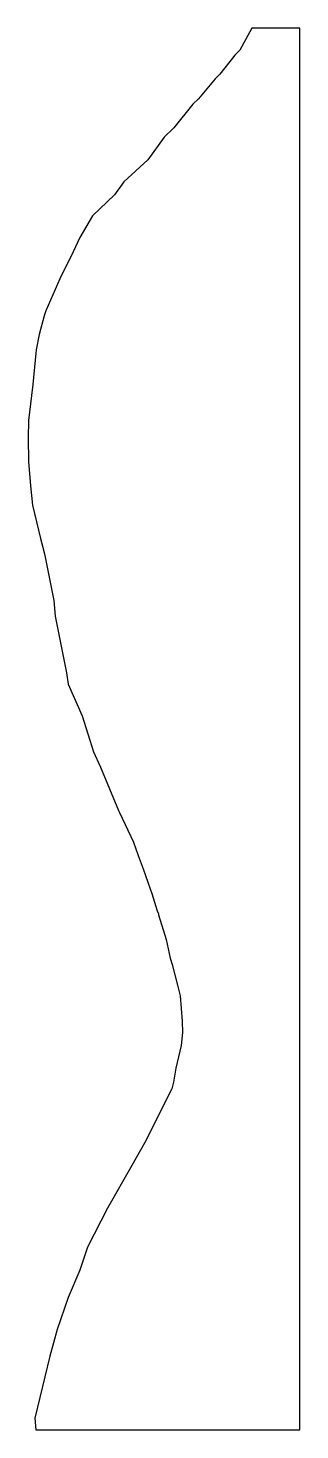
# Model space of a CAD drawing. Extents: x -131 to -21, y -250 to 315.
import ezdxf

# ---------------------------------------------------------------- set-up
doc = ezdxf.new("R2010")
doc.units = 0
doc.header["$MEASUREMENT"] = 0
doc.layers.add('VISIBLE', color=7, linetype='CONTINUOUS')

msp = doc.modelspace()

# ---------------------------------------------------------------- linework, layer by layer
at = {"layer": 'VISIBLE'}
for p, q in [((-40.57, 315), (-45.51, 306.09)), ((-21.25, 315), (-40.57, 315)), ((-21.25, -250), (-21.25, 315)), ((-45.51, 306.09), (-47.39, 304.05)), ((-47.39, 304.05), (-53.48, 296.47)), ((-55.35, 294.56), (-62.04, 286.45)), ((-53.48, 296.47), (-55.35, 294.56)), ((-64.4, 284.37), (-72.06, 274.83)), ((-62.04, 286.45), (-64.4, 284.37)), ((-72.06, 274.83), (-75.97, 271.08)), ((-75.97, 271.08), (-82.42, 261.83)), ((-82.42, 261.83), (-92.1, 253.04)), ((-92.1, 253.04), (-95.88, 247.75)), ((-95.88, 247.75), (-104.72, 239.36)), ((-104.72, 239.36), (-109.81, 230.59)), ((-109.81, 230.59), (-112.58, 224.83)), ((-112.58, 224.83), (-117.88, 213.94)), ((-117.88, 213.94), (-123.5, 201.01)), ((-124.19, 198.95), (-126.26, 191.54)), ((-123.5, 201.01), (-124.19, 198.95)), ((-126.26, 191.54), (-127.4, 185.36)), ((-127.57, 184.01), (-128.81, 171.28)), ((-127.4, 185.36), (-127.57, 184.01)), ((-128.81, 171.28), (-129.35, 166.97)), ((-129.35, 166.97), (-130.49, 156.86)), ((-130.49, 156.86), (-130.7, 149.82)), ((-130.7, 149.82), (-130.5, 140.37)), ((-130.5, 140.37), (-129.75, 130.54)), ((-129.75, 130.54), (-128.89, 122.75)), ((-128.89, 122.75), (-125.68, 109.26)), ((-125.68, 109.26), (-124.07, 103.16)), ((-124.07, 103.16), (-120.33, 84.33)), ((-120.33, 84.33), (-119.74, 78.04)), ((-119.74, 78.04), (-115.26, 55.17)), ((-115.26, 55.17), (-114.6, 50.53)), ((-114.6, 50.53), (-108.89, 37.75)), ((-108.89, 37.75), (-104.35, 23.24)), ((-104.35, 23.24), (-101.5, 17.11)), ((-101.5, 17.11), (-94.32, -0.33)), ((-94.32, -0.33), (-94.07, -0.82)), ((-94.07, -0.82), (-93.94, -1.11)), ((-93.94, -1.11), (-88.27, -13.13)), ((-88.27, -13.13), (-86.33, -18.44)), ((-86.33, -18.44), (-84.35, -23.89)), ((-84.35, -23.89), (-81.57, -31.86)), ((-81.57, -31.86), (-80.85, -33.81)), ((-80.85, -33.81), (-78.73, -40.72)), ((-78.73, -40.72), (-78.25, -41.97)), ((-78.25, -41.97), (-78.13, -42.33)), ((-78.13, -42.33), (-75.62, -50.6)), ((-75.62, -50.6), (-75.13, -52.35)), ((-75.13, -52.35), (-73.49, -59.81)), ((-73.49, -59.81), (-72.73, -62.4)), ((-72.73, -62.4), (-70.6, -70.69)), ((-70.6, -70.69), (-69.41, -75.03)), ((-69.41, -75.03), (-68.7, -85.21)), ((-68.53, -89.88), (-69.01, -95.04)), ((-68.7, -85.21), (-68.53, -89.88)), ((-69.01, -95.04), (-71.25, -104.23)), ((-71.25, -104.23), (-72.1, -109.87)), ((-72.87, -112.57), (-83.75, -134.19)), ((-72.1, -109.87), (-72.87, -112.57)), ((-83.75, -134.19), (-88.92, -143.47)), ((-88.92, -143.47), (-98.69, -160.58)), ((-98.69, -160.58), (-106.73, -176.27)), ((-106.73, -176.27), (-109.85, -185.59)), ((-109.85, -185.59), (-114.62, -196.59)), ((-114.62, -196.59), (-118.98, -209.46)), ((-118.98, -209.46), (-122, -220.28)), ((-122, -220.28), (-128, -245.2)), ((-128, -245.2), (-127.57, -250)), ((-127.57, -250), (-21.25, -250))]:
    msp.add_line(p, q, dxfattribs=at)

doc.saveas('drawing.dxf')
